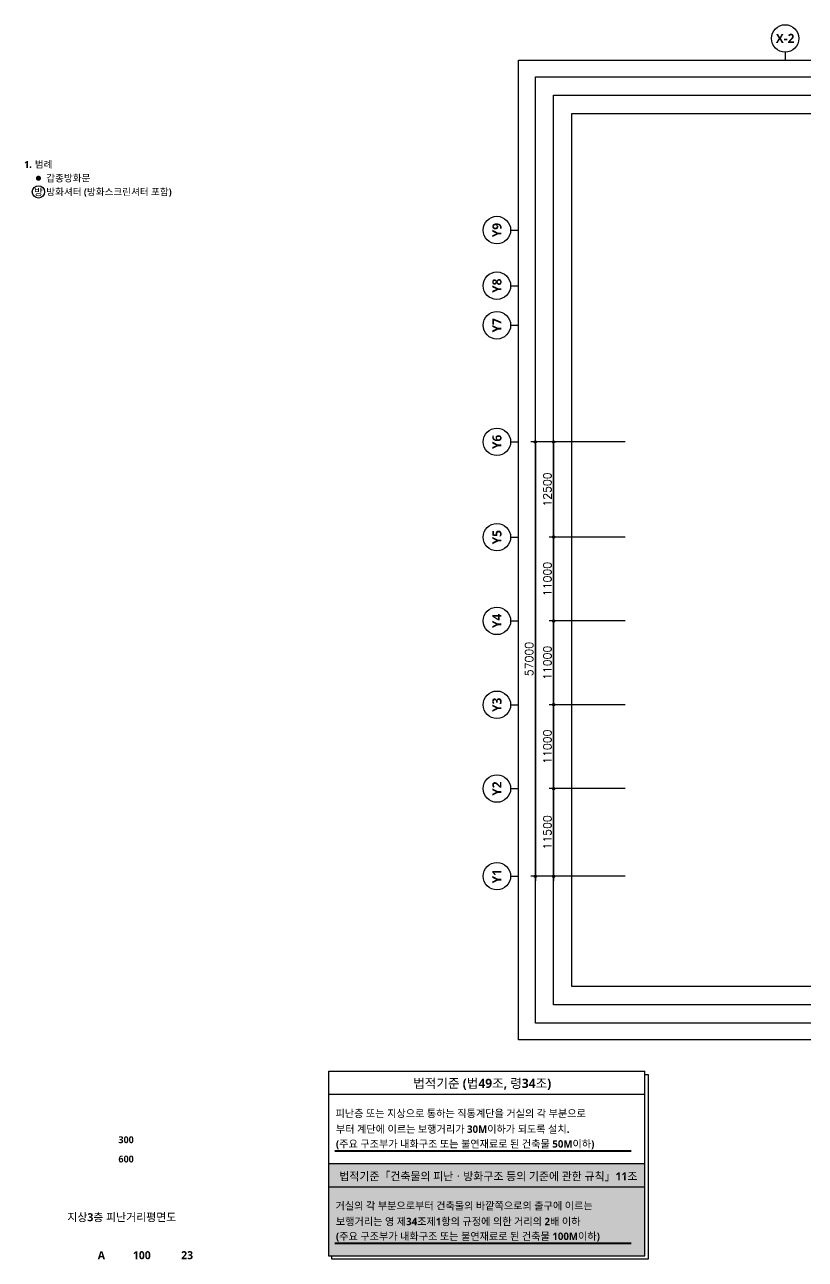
# Model space of a CAD drawing. Header units: millimetres. Extents: x 7833 to 190005487, y 7641 to 455456909.
# Drawn here: x 1227916 to 1330432, y 7641 to 169666 of the extents above; entities that cross this region are included whole.
import ezdxf
from ezdxf.enums import TextEntityAlignment as Align

# ---------------------------------------------------------------- set-up
doc = ezdxf.new("R2010")
doc.units = ezdxf.units.MM
doc.header["$LTSCALE"] = 200
doc.header["$MEASUREMENT"] = 0
doc.header["$PDSIZE"] = -10
doc.layers.get('0').update_dxf_attribs({"linetype": 'CONTINUOUS'})
doc.layers.get('Defpoints').update_dxf_attribs({"color": 153, "linetype": 'CONTINUOUS'})
for name, color, linetype in [('A-ANNO-TITL', 7, 'CONTINUOUS'), ('SOL-창고', 8, 'CONTINUOUS'), ('T1', 2, 'CONTINUOUS'), ('TEX', 3, 'CONTINUOUS'), ('X-SEC-종$0$A-ST-AXIS-BUB', 7, 'CONTINUOUS'), ('방수', 8, 'CONTINUOUS')]:
    doc.layers.add(name, color=color, linetype=linetype)
doc.layers.add('Defpoint', color=161, linetype='CONTINUOUS', plot=False)
doc.styles.add('SH_대대리576', font='')
doc.styles.get("Standard").update_dxf_attribs({"font": 'SIMPLEX.shx'})
doc.styles.get('SH_대대리576').set_extended_font_data('NanumGothic', bold=True)
doc.dimstyles.new('SHP 600', dxfattribs={"dimscale": 300, "dimtxt": 3.5, "dimasz": 1, "dimexe": 2, "dimexo": 2, "dimgap": 1, "dimtad": 1, "dimdec": 0, "dimzin": 0, "dimdsep": 46, "dimtxsty": 'Standard', "dimblk": 'DIMDOT', "dimcen": 0.09, "dimclrt": 3, "dimadec": 0, "dimazin": 1, "dimtfac": 1, "dimtdec": 0, "dimtix": 1, "dimtmove": 2, "dimatfit": 0, "dimldrblk": 'DIMDOT', "dimfxl": 1, "dimtolj": 1, "dimtzin": 0, "dimarcsym": 0})

# ---------------------------------------------------------------- blocks, each defined once
blk = doc.blocks.new('X-SEC-종$0$A-ST-AXIS-BUB-1')
at = {"layer": 'X-SEC-종$0$A-ST-AXIS-BUB'}
blk.add_line((0, 350), (0, 0), dxfattribs=at)
blk.add_circle((0, 950), 600, dxfattribs=at)
blk = doc.blocks.new('DIMDOT')
at = {"color": 0}
blk.add_line((-2, 0), (2, 0), dxfattribs=at)
for radius in [0.5, 0.25]:
    blk.add_circle((0, 0), radius, dxfattribs=at)
blk = doc.blocks.new('*D1879')
at = {"color": 0, "lineweight": -2}
for p, q in [((1306782, 114916), (1294382, 114916)), ((1294982, 114616), (1294982, 58216)), ((1306782, 57916), (1294382, 57916))]:
    blk.add_line(p, q, dxfattribs=at)
at = {"layer": 'Defpoints', "color": 0}
for p in [(1307382, 114916), (1294982, 57916), (1307382, 57916)]:
    blk.add_point(p, dxfattribs=at)
at = {"color": 0, "linetype": 'ByBlock', "lineweight": -2, "xscale": 300, "yscale": 300, "zscale": 300}
for p, rotation in [((1294982, 114916), 90), ((1294982, 57916), 270)]:
    blk.add_blockref('DIMDOT', p, dxfattribs=dict(at, rotation=rotation))
at = {"color": 3, "insert": (1294156, 86416), "char_height": 1050, "attachment_point": 5, "rotation": 90}
blk.add_mtext('\\A1;57000', dxfattribs=at)
blk = doc.blocks.new('*D1880')
at = {"color": 0, "lineweight": -2}
for p, q in [((1306782, 69416), (1296782, 69416)), ((1297382, 69116), (1297382, 58216)), ((1306782, 57916), (1296782, 57916))]:
    blk.add_line(p, q, dxfattribs=at)
at = {"layer": 'Defpoints', "color": 0}
for p in [(1307382, 69416), (1297382, 57916), (1307382, 57916)]:
    blk.add_point(p, dxfattribs=at)
at = {"color": 0, "linetype": 'ByBlock', "lineweight": -2, "xscale": 300, "yscale": 300, "zscale": 300}
for p, rotation in [((1297382, 69416), 90), ((1297382, 57916), 270)]:
    blk.add_blockref('DIMDOT', p, dxfattribs=dict(at, rotation=rotation))
at = {"color": 3, "insert": (1296556, 63666), "char_height": 1050, "attachment_point": 5, "rotation": 90}
blk.add_mtext('\\A1;11500', dxfattribs=at)
blk = doc.blocks.new('*D1881')
at = {"color": 0, "lineweight": -2}
for p, q in [((1306782, 80416), (1296782, 80416)), ((1297382, 80116), (1297382, 69716)), ((1306782, 69416), (1296782, 69416))]:
    blk.add_line(p, q, dxfattribs=at)
at = {"layer": 'Defpoints', "color": 0}
for p in [(1307382, 80416), (1297382, 69416), (1307382, 69416)]:
    blk.add_point(p, dxfattribs=at)
at = {"color": 0, "linetype": 'ByBlock', "lineweight": -2, "xscale": 300, "yscale": 300, "zscale": 300}
for p, rotation in [((1297382, 80416), 90), ((1297382, 69416), 270)]:
    blk.add_blockref('DIMDOT', p, dxfattribs=dict(at, rotation=rotation))
at = {"color": 3, "insert": (1296556, 74916), "char_height": 1050, "attachment_point": 5, "rotation": 90}
blk.add_mtext('\\A1;11000', dxfattribs=at)
blk = doc.blocks.new('*D1882')
at = {"color": 0, "lineweight": -2}
for p, q in [((1306782, 91416), (1296782, 91416)), ((1297382, 91116), (1297382, 80716)), ((1306782, 80416), (1296782, 80416))]:
    blk.add_line(p, q, dxfattribs=at)
at = {"layer": 'Defpoints', "color": 0}
for p in [(1307382, 91416), (1297382, 80416), (1307382, 80416)]:
    blk.add_point(p, dxfattribs=at)
at = {"color": 0, "linetype": 'ByBlock', "lineweight": -2, "xscale": 300, "yscale": 300, "zscale": 300}
for p, rotation in [((1297382, 91416), 90), ((1297382, 80416), 270)]:
    blk.add_blockref('DIMDOT', p, dxfattribs=dict(at, rotation=rotation))
at = {"color": 3, "insert": (1296556, 85916), "char_height": 1050, "attachment_point": 5, "rotation": 90}
blk.add_mtext('\\A1;11000', dxfattribs=at)
blk = doc.blocks.new('*D1883')
at = {"color": 0, "lineweight": -2}
for p, q in [((1306782, 102416), (1296782, 102416)), ((1297382, 102116), (1297382, 91716)), ((1306782, 91416), (1296782, 91416))]:
    blk.add_line(p, q, dxfattribs=at)
at = {"layer": 'Defpoints', "color": 0}
for p in [(1307382, 102416), (1297382, 91416), (1307382, 91416)]:
    blk.add_point(p, dxfattribs=at)
at = {"color": 0, "linetype": 'ByBlock', "lineweight": -2, "xscale": 300, "yscale": 300, "zscale": 300}
for p, rotation in [((1297382, 102416), 90), ((1297382, 91416), 270)]:
    blk.add_blockref('DIMDOT', p, dxfattribs=dict(at, rotation=rotation))
at = {"color": 3, "insert": (1296556, 96916), "char_height": 1050, "attachment_point": 5, "rotation": 90}
blk.add_mtext('\\A1;11000', dxfattribs=at)
blk = doc.blocks.new('*D1884')
at = {"color": 0, "lineweight": -2}
for p, q in [((1306782, 114916), (1296782, 114916)), ((1297382, 114616), (1297382, 102716)), ((1306782, 102416), (1296782, 102416))]:
    blk.add_line(p, q, dxfattribs=at)
at = {"layer": 'Defpoints', "color": 0}
for p in [(1307382, 114916), (1297382, 102416), (1307382, 102416)]:
    blk.add_point(p, dxfattribs=at)
at = {"color": 0, "linetype": 'ByBlock', "lineweight": -2, "xscale": 300, "yscale": 300, "zscale": 300}
for p, rotation in [((1297382, 114916), 90), ((1297382, 102416), 270)]:
    blk.add_blockref('DIMDOT', p, dxfattribs=dict(at, rotation=rotation))
at = {"color": 3, "insert": (1296556, 108666), "char_height": 1050, "attachment_point": 5, "rotation": 90}
blk.add_mtext('\\A1;12500', dxfattribs=at)
blk = doc.blocks.new('법적기준')
blk.add_wipeout([(1111323002, 333442679), (1111322977, 333402275), (1111323661, 333402275), (1111323661, 333401590), (1111392891, 333401590), (1111392891, 333441994), (1111392206, 333441994), (1111392206, 333442679)]).dxf.layer = '방수'
at = {"layer": 'SOL-창고'}
h = blk.add_hatch(color=254, dxfattribs=at)
h.paths.add_polyline_path([(1111392206, 333417426), (1111392206, 333422477), (1111323002, 333422477), (1111323002, 333417426)])
h.paths.add_polyline_path([(1111323002, 333417426), (1111323002, 333402275), (1111392206, 333402275), (1111392206, 333417426)])
at = {"color": 7}
for p, q in [((1111323002, 333402275), (1111323002, 333442679)), ((1111323002, 333442679), (1111392206, 333442679)), ((1111392206, 333402275), (1111392206, 333442679)), ((1111323002, 333437628), (1111392206, 333437628)), ((1111323002, 333422477), (1111392206, 333422477)), ((1111323002, 333417426), (1111392206, 333417426))]:
    blk.add_line(p, q, dxfattribs=at)
blk.add_line((1111322977, 333402275), (1111392206, 333402275))
blk.add_lwpolyline([(1111392206, 333441994), (1111392891, 333441994), (1111392891, 333401590), (1111323661, 333401590), (1111323661, 333402275)], dxfattribs=at)
at = {"layer": 'TEX', "color": 5}
for p, q in [((1111324342, 333425348), (1111389201, 333425348)), ((1111324342, 333425186), (1111389201, 333425186)), ((1111324342, 333405146), (1111389201, 333405146)), ((1111324342, 333404984), (1111389201, 333404984))]:
    blk.add_line(p, q, dxfattribs=at)
at = {"layer": 'T1', "color": 3, "style": 'SH_대대리576'}
for s, height, p in [('법적기준 (법49조, 령34조)', 2020.2, (1111341492, 333439023)), ('피난층 또는 지상으로 통하는 직통계단을 거실의 각 부분으로', 1623.93, (1111324483, 333432638)), ('부터 계단에 이르는 보행거리가 30M이하가 되도록 설치.', 1623.93, (1111324574, 333429194)), ('(주요 구조부가 내화구조 또는 불연재료로 된 건축물 50M이하)', 1623.93, (1111324574, 333425968)), ('법적기준「건축물의 피난ㆍ방화구조 등의 기준에 관한 규칙」11조', 1750, (1111325315, 333418821)), ('거실의 각 부분으로부터 건축물의 바깥쪽으로의 출구에 이르는', 1623.93, (1111324483, 333412437)), ('보행거리는 영 제34조제1항의 규정에 의한 거리의 2배 이하', 1623.93, (1111324574, 333408992)), ('(주요 구조부가 내화구조 또는 불연재료로 된 건축물 100M이하)', 1623.93, (1111324574, 333405766))]:
    blk.add_text(s, height=height, dxfattribs=at).set_placement(p)

msp = doc.modelspace()

# ---------------------------------------------------------------- linework, layer by layer
at = {"color": 12, "const_width": 337.5}
msp.add_lwpolyline([(1229555.4, 149516.2, 1), (1229892.9, 149516.2, 1)], format="xyb", close=True, dxfattribs=at)
msp.add_circle((1229724.1, 147730.5), 810)
at = {"layer": 'Defpoint', "elevation": 103000}
for points in [[(1463981.8, 36444.9), (1292781.8, 36444.9), (1292781.8, 165016.3), (1463981.8, 165016.3)], [(1461781.8, 38644.9), (1294981.8, 38644.9), (1294981.8, 162816.3), (1461781.8, 162816.3)], [(1459381.8, 41044.9), (1297381.8, 41044.9), (1297381.8, 160416.3), (1459381.8, 160416.3)], [(1456981.8, 43444.9), (1299781.8, 43444.9), (1299781.8, 158016.3), (1456981.8, 158016.3)]]:
    msp.add_lwpolyline(points, close=True, dxfattribs=at)

# ---------------------------------------------------------------- block references
at = {"layer": 'X-SEC-종$0$A-ST-AXIS-BUB', "xscale": 3, "yscale": 3, "zscale": 3}
msp.add_blockref('X-SEC-종$0$A-ST-AXIS-BUB-1', (1327781.8, 165016.3, 103000), dxfattribs=at)
at = {"layer": 'X-SEC-종$0$A-ST-AXIS-BUB', "xscale": 3, "yscale": 3, "zscale": 3, "rotation": 90}
for p in [(1292781.8, 142716.3, 103000), (1292781.8, 135416.3, 103000), (1292781.8, 130216.3, 103000), (1292781.8, 114916.3, 103000), (1292781.8, 102416.3, 103000), (1292781.8, 91416.3, 103000), (1292781.8, 80416.3, 103000), (1292781.8, 69416.3, 103000), (1292781.8, 57916.3, 103000)]:
    msp.add_blockref('X-SEC-종$0$A-ST-AXIS-BUB-1', p, dxfattribs=at)
at = {"layer": '방수', "xscale": 0.6, "yscale": 0.6, "zscale": 0.6}
msp.add_blockref('법적기준', (-665525953.1, -200033282.6, 103000), dxfattribs=at)

# ---------------------------------------------------------------- texts
at = {"layer": 'A-ANNO-TITL', "style": 'SH_대대리576'}
msp.add_text('1.', height=900, dxfattribs=at).set_placement((1228349, 151330.5), align=Align.MIDDLE_CENTER)
for s, p in [('범례', (1229249, 151330.5)), ('갑종방화문 ', (1230749, 149530.5)), ('방화셔터 (방화스크린셔터 포함)', (1230749, 147730.5))]:
    msp.add_text(s, height=900, dxfattribs=at).set_placement(p, align=Align.MIDDLE_LEFT)
for s, height, p in [('방', 900, (1229724.1, 147730.5)), ('300', 900, (1241235.5, 23333.4)), ('600', 900, (1241235.5, 20800.2)), ('지상3층 피난거리평면도', 1050, (1240670.3, 13191.8)), ('A', 1050, (1237987.6, 8181.3)), ('100', 1050, (1243300.8, 8181.3)), ('23', 1050, (1249247.3, 8181.3))]:
    msp.add_text(s, height=height, dxfattribs=at).set_placement(p, align=Align.MIDDLE)
at = {"layer": 'X-SEC-종$0$A-ST-AXIS-BUB', "style": 'SH_대대리576'}
msp.add_text('X-2', height=1200, dxfattribs=at).set_placement((1327781.8, 167866.3, 103000), align=Align.MIDDLE_CENTER)
for s, p in [('Y9', (1289931.8, 142716.3, 103000)), ('Y8', (1289931.8, 135416.3, 103000)), ('Y7', (1289931.8, 130216.3, 103000)), ('Y6', (1289931.8, 114916.3, 103000)), ('Y5', (1289931.8, 102416.3, 103000)), ('Y4', (1289931.8, 91416.3, 103000)), ('Y3', (1289931.8, 80416.3, 103000)), ('Y2', (1289931.8, 69416.3, 103000)), ('Y1', (1289931.8, 57916.3, 103000))]:
    msp.add_text(s, height=1200, rotation=90, dxfattribs=at).set_placement(p, align=Align.MIDDLE_CENTER)

# ---------------------------------------------------------------- dimensions: what is measured, and where the dimension line sits
for base, p1, p2, picture, middle in [((1294981.8, 57916.3, 103000), (1307381.8, 114916.3, 103000), (1307381.8, 57916.3, 103000), '*D1879', (1294156.1, 86416.3, 103000)), ((1297381.8, 102416.3, 103000), (1307381.8, 114916.3, 103000), (1307381.8, 102416.3, 103000), '*D1884', (1296556.1, 108666.3, 103000)), ((1297381.8, 91416.3, 103000), (1307381.8, 102416.3, 103000), (1307381.8, 91416.3, 103000), '*D1883', (1296556.1, 96916.3, 103000)), ((1297381.8, 80416.3, 103000), (1307381.8, 91416.3, 103000), (1307381.8, 80416.3, 103000), '*D1882', (1296556.1, 85916.3, 103000)), ((1297381.8, 69416.3, 103000), (1307381.8, 80416.3, 103000), (1307381.8, 69416.3, 103000), '*D1881', (1296556.1, 74916.3, 103000)), ((1297381.8, 57916.3, 103000), (1307381.8, 69416.3, 103000), (1307381.8, 57916.3, 103000), '*D1880', (1296556.1, 63666.3, 103000))]:
    dim = msp.add_linear_dim(base=base, p1=p1, p2=p2, angle=90, dimstyle='SHP 600')
    dim.commit()
    dim.dimension.update_dxf_attribs({"geometry": picture, "text_midpoint": middle})

doc.saveas('drawing.dxf')
